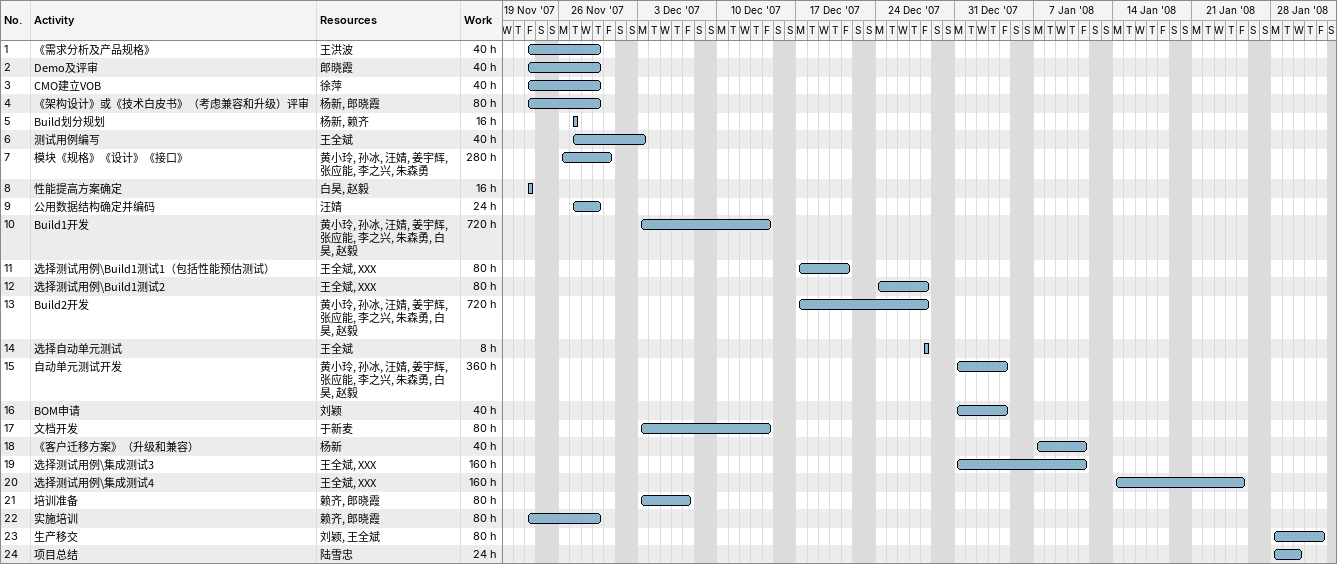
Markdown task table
| ID | Task | Start | Finish | Resources | Work (h) |
|---|---|---|---|---|---|
| 1 | 《需求分析及产品规格》 | 2007-11-23 | 2007-11-29 | 王洪波 | 40 |
| 2 | Demo及评审 | 2007-11-23 | 2007-11-29 | 郎晓霞 | 40 |
| 3 | CMO建立VOB | 2007-11-23 | 2007-11-29 | 徐萍 | 40 |
| 4 | 《架构设计》或《技术白皮书》（考虑兼容和升级）评审 | 2007-11-23 | 2007-11-29 | 杨新, 郎晓霞 | 80 |
| 5 | Build划分规划 | 2007-11-27 | 2007-11-27 | 杨新, 赖齐 | 16 |
| 6 | 测试用例编写 | 2007-11-27 | 2007-12-03 | 王全斌 | 40 |
| 7 | 模块《规格》《设计》《接口》 | 2007-11-26 | 2007-11-30 | 黄小玲, 孙冰, 汪婧, 姜宇辉, 张应能, 李之兴, 朱森勇 | 280 |
| 8 | 性能提高方案确定 | 2007-11-23 | 2007-11-23 | 白昊, 赵毅 | 16 |
| 9 | 公用数据结构确定并编码 | 2007-11-27 | 2007-11-29 | 汪婧 | 24 |
| 10 | Build1开发 | 2007-12-03 | 2007-12-14 | 黄小玲, 孙冰, 汪婧, 姜宇辉, 张应能, 李之兴, 朱森勇, 白昊, 赵毅 | 720 |
| 11 | 选择测试用例\Build1测试1（包括性能预估测试） | 2007-12-17 | 2007-12-21 | 王全斌, XXX | 80 |
| 12 | 选择测试用例\Build1测试2 | 2007-12-24 | 2007-12-28 | 王全斌, XXX | 80 |
| 13 | Build2开发 | 2007-12-17 | 2007-12-28 | 黄小玲, 孙冰, 汪婧, 姜宇辉, 张应能, 李之兴, 朱森勇, 白昊, 赵毅 | 720 |
| 14 | 选择自动单元测试 | 2007-12-28 | 2007-12-28 | 王全斌 | 8 |
| 15 | 自动单元测试开发 | 2007-12-31 | 2008-01-04 | 黄小玲, 孙冰, 汪婧, 姜宇辉, 张应能, 李之兴, 朱森勇, 白昊, 赵毅 | 360 |
| 16 | BOM申请 | 2007-12-31 | 2008-01-04 | 刘颖 | 40 |
| 17 | 文档开发 | 2007-12-03 | 2007-12-14 | 于新麦 | 80 |
| 18 | 《客户迁移方案》（升级和兼容） | 2008-01-07 | 2008-01-11 | 杨新 | 40 |
| 19 | 选择测试用例\集成测试3 | 2007-12-31 | 2008-01-11 | 王全斌, XXX | 160 |
| 20 | 选择测试用例\集成测试4 | 2008-01-14 | 2008-01-25 | 王全斌, XXX | 160 |
| 21 | 培训准备 | 2007-12-03 | 2007-12-07 | 赖齐, 郎晓霞 | 80 |
| 22 | 实施培训 | 2007-11-23 | 2007-11-29 | 赖齐, 郎晓霞 | 80 |
| 23 | 生产移交 | 2008-01-28 | 2008-02-01 | 刘颖, 王全斌 | 80 |
| 24 | 项目总结 | 2008-01-28 | 2008-01-30 | 陆雪忠 | 24 |
